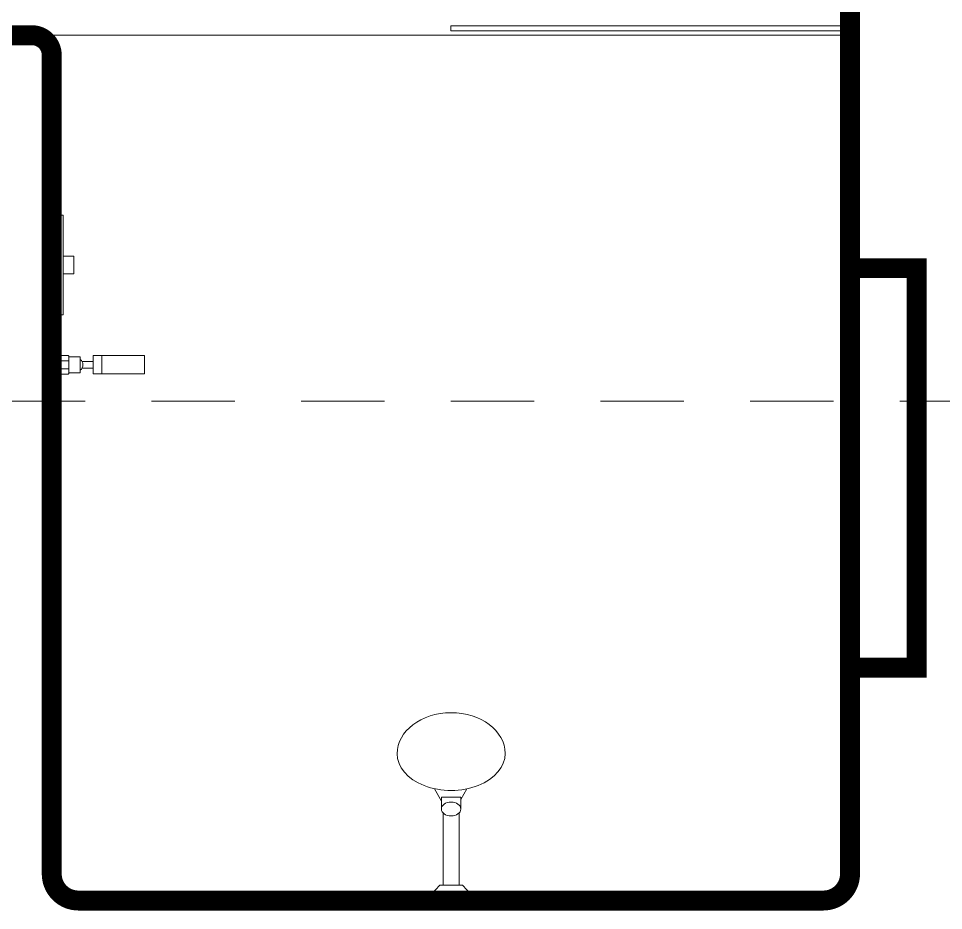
# Model space of a CAD drawing. Header units: metres. Extents: x 14 to 11050, y -346 to 476.
# Drawn here: x 213.812 to 215.202, y -201.817 to -200.477 of the extents above; entities that cross this region are included whole.
import ezdxf

# ---------------------------------------------------------------- set-up
doc = ezdxf.new("R2010")
doc.units = ezdxf.units.M
for name, pattern in [('0', [0]), ('CONTINU', [0]), ('HIDDEN2', [0.1875, 0.125, -0.0625])]:
    doc.linetypes.add(name, pattern=pattern)
doc.layers.get('0').update_dxf_attribs({"color": 250, "linetype": '0', "lineweight": 20})
for name, color, linetype, lineweight in [('A-WALL', 250, 'Continuous', 20), ('baños', 140, 'Continuous', 0), ('SE-3', 253, 'Continuous', 5)]:
    doc.layers.add(name, color=color, linetype=linetype, lineweight=lineweight)
doc.layers.add('REVESTIMIENTO EXTERIOR', color=7, linetype='Continuous', lineweight=5, true_color=0xffdebd)
doc.layers.add('Techos 1', color=7, linetype='HIDDEN2', lineweight=9, true_color=0x42391a)
doc.styles.get("Standard").update_dxf_attribs({"font": 'arial.ttf', "height": 0.1875})

# ---------------------------------------------------------------- blocks, each defined once
blk = doc.blocks.new('A$C0ed3e1a4')
at = {"layer": 'baños'}
for p, q in [((0.1356, 0.0022), (0.1356, 0.0568)), ((0.1396, 0.059), (0.1368, 0.059)), ((0.1396, 0.059), (0.1396, 0)), ((0.0645, 0.0432), (0.0645, 0.0157)), ((0.1294, 0.0435), (0.1148, 0.0435)), ((0.1294, 0.051), (0.1294, 0.0295)), ((0.0941, 0.0346), (0.0772, 0.0346)), ((0.0968, 0.0175), (0.0968, 0.0413)), ((0.0968, 0.0413), (0.1137, 0.0413)), ((0.1137, 0.0413), (0.1137, 0.0294)), ((0.1137, 0.0354), (0.1294, 0.0354)), ((0.1137, 0.0175), (0.1137, 0.0294)), ((0.1294, 0.008), (0.1294, 0.0295)), ((0.0941, 0.0243), (0.0772, 0.0243)), ((0.0968, 0.0175), (0.1137, 0.0175)), ((0.1137, 0.0235), (0.1294, 0.0235)), ((0.1294, 0.0154), (0.1148, 0.0154)), ((0.1396, 0), (0.1368, 0))]:
    blk.add_line(p, q, dxfattribs=at)
blk.add_lwpolyline([(0.0772, 0.0432), (0, 0.0432), (0, 0.0157), (0.0772, 0.0157)], close=True, dxfattribs=at)
for centre, radius, start, end in [((0.1416, 0.0445), 0.0138, 115.7896, 151.6564), ((0.138, 0.0569), 0.00241, 117.9179, 181.9718), ((0.1193, 0.0397), 0.00586, 140.0793, 164.0924), ((0.1027, 0.0294), 0.01, 125.7762, 234.2238), ((0.1193, 0.0191), 0.00586, 195.9076, 219.9207), ((0.1416, 0.0145), 0.0138, 208.3436, 244.2104), ((0.138, 0.0021), 0.00241, 178.0282, 242.0821)]:
    blk.add_arc(centre, radius, start, end, dxfattribs=at)
blk = doc.blocks.new('A$C013342c3')
at = {"layer": 'baños', "linetype": 'Continuous'}
for p, q in [((0.2775, 0.1152), (0.2731, 0.1152)), ((0.2731, 0.1152), (0.2731, 0.1112)), ((0.2821, 0.1176), (0.2775, 0.1176)), ((0.2775, 0.1176), (0.2775, 0.1152)), ((0.2775, 0.1152), (0.2775, 0.0473)), ((0.2821, 0.1163), (0.2821, 0.1176)), ((0.2821, 0.0462), (0.2821, 0.1163)), ((0.1327, 0.0959, -0.0887), (0.1145, 0.106, -0.1376)), ((0.2592, 0.0984, -1.0732), (0.2591, 0.0932, -0.0114)), ((0.2731, 0.1112), (0.2592, 0.0984, -1.0732)), ((0.2731, 0.0513), (0.2731, 0.1112)), ((0.1447, 0.0959, -0.0497), (0.127, 0.0959, -0.0497)), ((0.127, 0.0959, -0.0497), (0.127, 0.0667, -0.0497)), ((0.2591, 0.0932, -0.0114), (0.1506, 0.0931, -0.0549)), ((0.2591, 0.0932, -0.0114), (0.2591, 0.0693, -0.0113)), ((0.1305, 0.0667, -0.0849), (0.1145, 0.0578, -0.1376)), ((0.127, 0.0667, -0.0497), (0.1446, 0.0667, -0.0497)), ((0.2591, 0.0693, -0.0114), (0.1506, 0.0694, -0.0549)), ((0.2592, 0.0642, -1.0732), (0.2591, 0.0693, -0.0114)), ((0.2731, 0.0513), (0.2592, 0.0642, -1.0732)), ((0.2731, 0.0473), (0.2731, 0.0513)), ((0.2775, 0.0473), (0.2731, 0.0473)), ((0.2775, 0.0449), (0.2775, 0.0473)), ((0.2821, 0.0449), (0.2775, 0.0449)), ((0.2821, 0.0462), (0.2821, 0.0449))]:
    blk.add_line(p, q, dxfattribs=at)
for ratio, start_param, end_param in [(0.757088, 3.141593, 6.283185), (0.681889, 0, 3.141593)]:
    blk.add_ellipse((0.0615, 0.0812, -0.1376), major_axis=(-0.0002, -0.0812), ratio=ratio, start_param=start_param, end_param=end_param, dxfattribs=at)
blk.add_ellipse((0.1447, 0.0813, -0.0497), major_axis=(0, -0.0146), ratio=0.718224, dxfattribs=at)
blk = doc.blocks.new('PL BASE 2N NASAS 09')
at = {"layer": 'A-WALL'}
for p, q in [((165.0975, -7.5817), (165.0975, -8.9217)), ((163.8675, -7.6617), (163.8275, -7.6617)), ((163.8975, -7.6917), (163.8975, -8.9217)), ((165.0575, -8.9617), (163.9375, -8.9617))]:
    blk.add_line(p, q, dxfattribs=at)
at = {"layer": 'A-WALL', "linetype": 'HIDDEN2'}
for p, q in [((165.1975, -8.0117), (165.0975, -8.0117)), ((165.1975, -8.0117), (165.1975, -8.6117)), ((165.1975, -8.6117), (165.0975, -8.6117))]:
    blk.add_line(p, q, dxfattribs=at)
at = {"layer": 'A-WALL'}
for centre, radius, start, end in [((163.8675, -7.6917), 0.03, 0, 90), ((163.9375, -8.9217), 0.04, 180, 270), ((165.0575, -8.9217), 0.04, 270, 360)]:
    blk.add_arc(centre, radius, start, end, dxfattribs=at)
at = {"layer": 'baños'}
blk.add_line((163.8675, -7.6617), (165.0975, -7.6617), dxfattribs=at)
for points in [[(165.0975, -7.6476), (164.4975, -7.6476), (164.4975, -7.6554), (165.0975, -7.6554)], [(163.8975, -8.082), (163.9149, -8.082), (163.9149, -7.932), (163.8975, -7.932)], [(163.9149, -8.0204), (163.9307, -8.0204), (163.9307, -7.9936), (163.9149, -7.9936)]]:
    blk.add_lwpolyline(points, close=True, dxfattribs=at)
at = {"layer": 'Techos 1'}
blk.add_line((161.3475, -8.2117), (176.0975, -8.2117), dxfattribs=at)
at = {"layer": 'baños', "rotation": 180}
blk.add_blockref('A$C0ed3e1a4', (164.0371, -8.1275), dxfattribs=at)
at = {"layer": 'baños', "linetype": 'CONTINU', "xscale": -1, "rotation": 90}
blk.add_blockref('A$C013342c3', (164.5791, -8.6796), dxfattribs=at)
at = {"layer": 'baños', "linetype": 'Continuous', "flags": 8}
for tag, p in [('MODELNUMBER', (167.1329, -5.6306, 0)), ('TRADENAME', (167.1329, -5.6307, 0)), ('PRODUCT', (167.1329, -5.6307, 0)), ('MATERIAL', (167.1329, -5.6307, 0)), ('MODELNUMBER', (168.3076, -5.6306, 0)), ('TRADENAME', (168.3076, -5.6307, 0)), ('PRODUCT', (168.3076, -5.6307, 0)), ('MATERIAL', (168.3076, -5.6307, 0))]:
    blk.add_attdef(tag, p, '', height=0.0000254, rotation=180.0001, dxfattribs=at)
at = {"layer": 'baños', "linetype": 'Continuous'}
for tag, p, rotation in [('MODELNUMBER', (169.2428, -19.7065), 180.0001), ('TRADENAME', (169.2428, -19.7064), 180.0001), ('MATERIAL', (169.243, -19.7063), 180.0001), ('PRODUCT', (169.243, -19.7064), 180.0001), ('MODELNUMBER', (169.9524, -19.7065), 179.9999), ('MATERIAL', (169.9524, -19.7063), 179.9999), ('TRADENAME', (169.9524, -19.7064), 179.9999), ('PRODUCT', (169.9524, -19.7064), 179.9999)]:
    blk.add_attdef(tag, p, '', height=0.0000254, rotation=rotation, dxfattribs=at)
blk = doc.blocks.new('PL MUEBLES 2N NASAS 09')
blk.add_blockref('PL BASE 2N NASAS 09', (49.9143, 62.717))

msp = doc.modelspace()

# ---------------------------------------------------------------- linework, layer by layer
at = {"layer": 'REVESTIMIENTO EXTERIOR', "color": 30, "true_color": 0xf8991e, "const_width": 0.03}
msp.add_lwpolyline([(215.0618, -200.4219), (215.0618, -201.7619, -0.198912), (215.0501, -201.7901)], format="xyb", dxfattribs=at)
msp.add_lwpolyline([(215.0618, -200.8519), (215.1618, -200.8519), (215.1618, -201.4519), (215.0618, -201.4519)], dxfattribs=at)
at = {"layer": 'SE-3', "color": 254, "true_color": 0xd7ebd2, "transparency": 33554687, "const_width": 0.03}
msp.add_lwpolyline([(215.0501, -201.7901, -0.198912), (215.0218, -201.8019), (213.9018, -201.8019, -0.414214), (213.8618, -201.7619), (213.8618, -200.5319, 0.414218), (213.8318, -200.5019), (213.7918, -200.5019, 0.414213), (213.7618, -200.5319), (213.7618, -201.7619, -0.414214), (213.7218, -201.8019), (212.9018, -201.8019, -0.414214), (212.8618, -201.7619), (212.8618, -200.6419)], format="xyb", dxfattribs=at)

# ---------------------------------------------------------------- block references
at = {"layer": 'REVESTIMIENTO EXTERIOR', "color": 30, "true_color": 0xf8991e}
msp.add_blockref('PL MUEBLES 2N NASAS 09', (0.05, -255.5571), dxfattribs=at)

doc.saveas('drawing.dxf')
